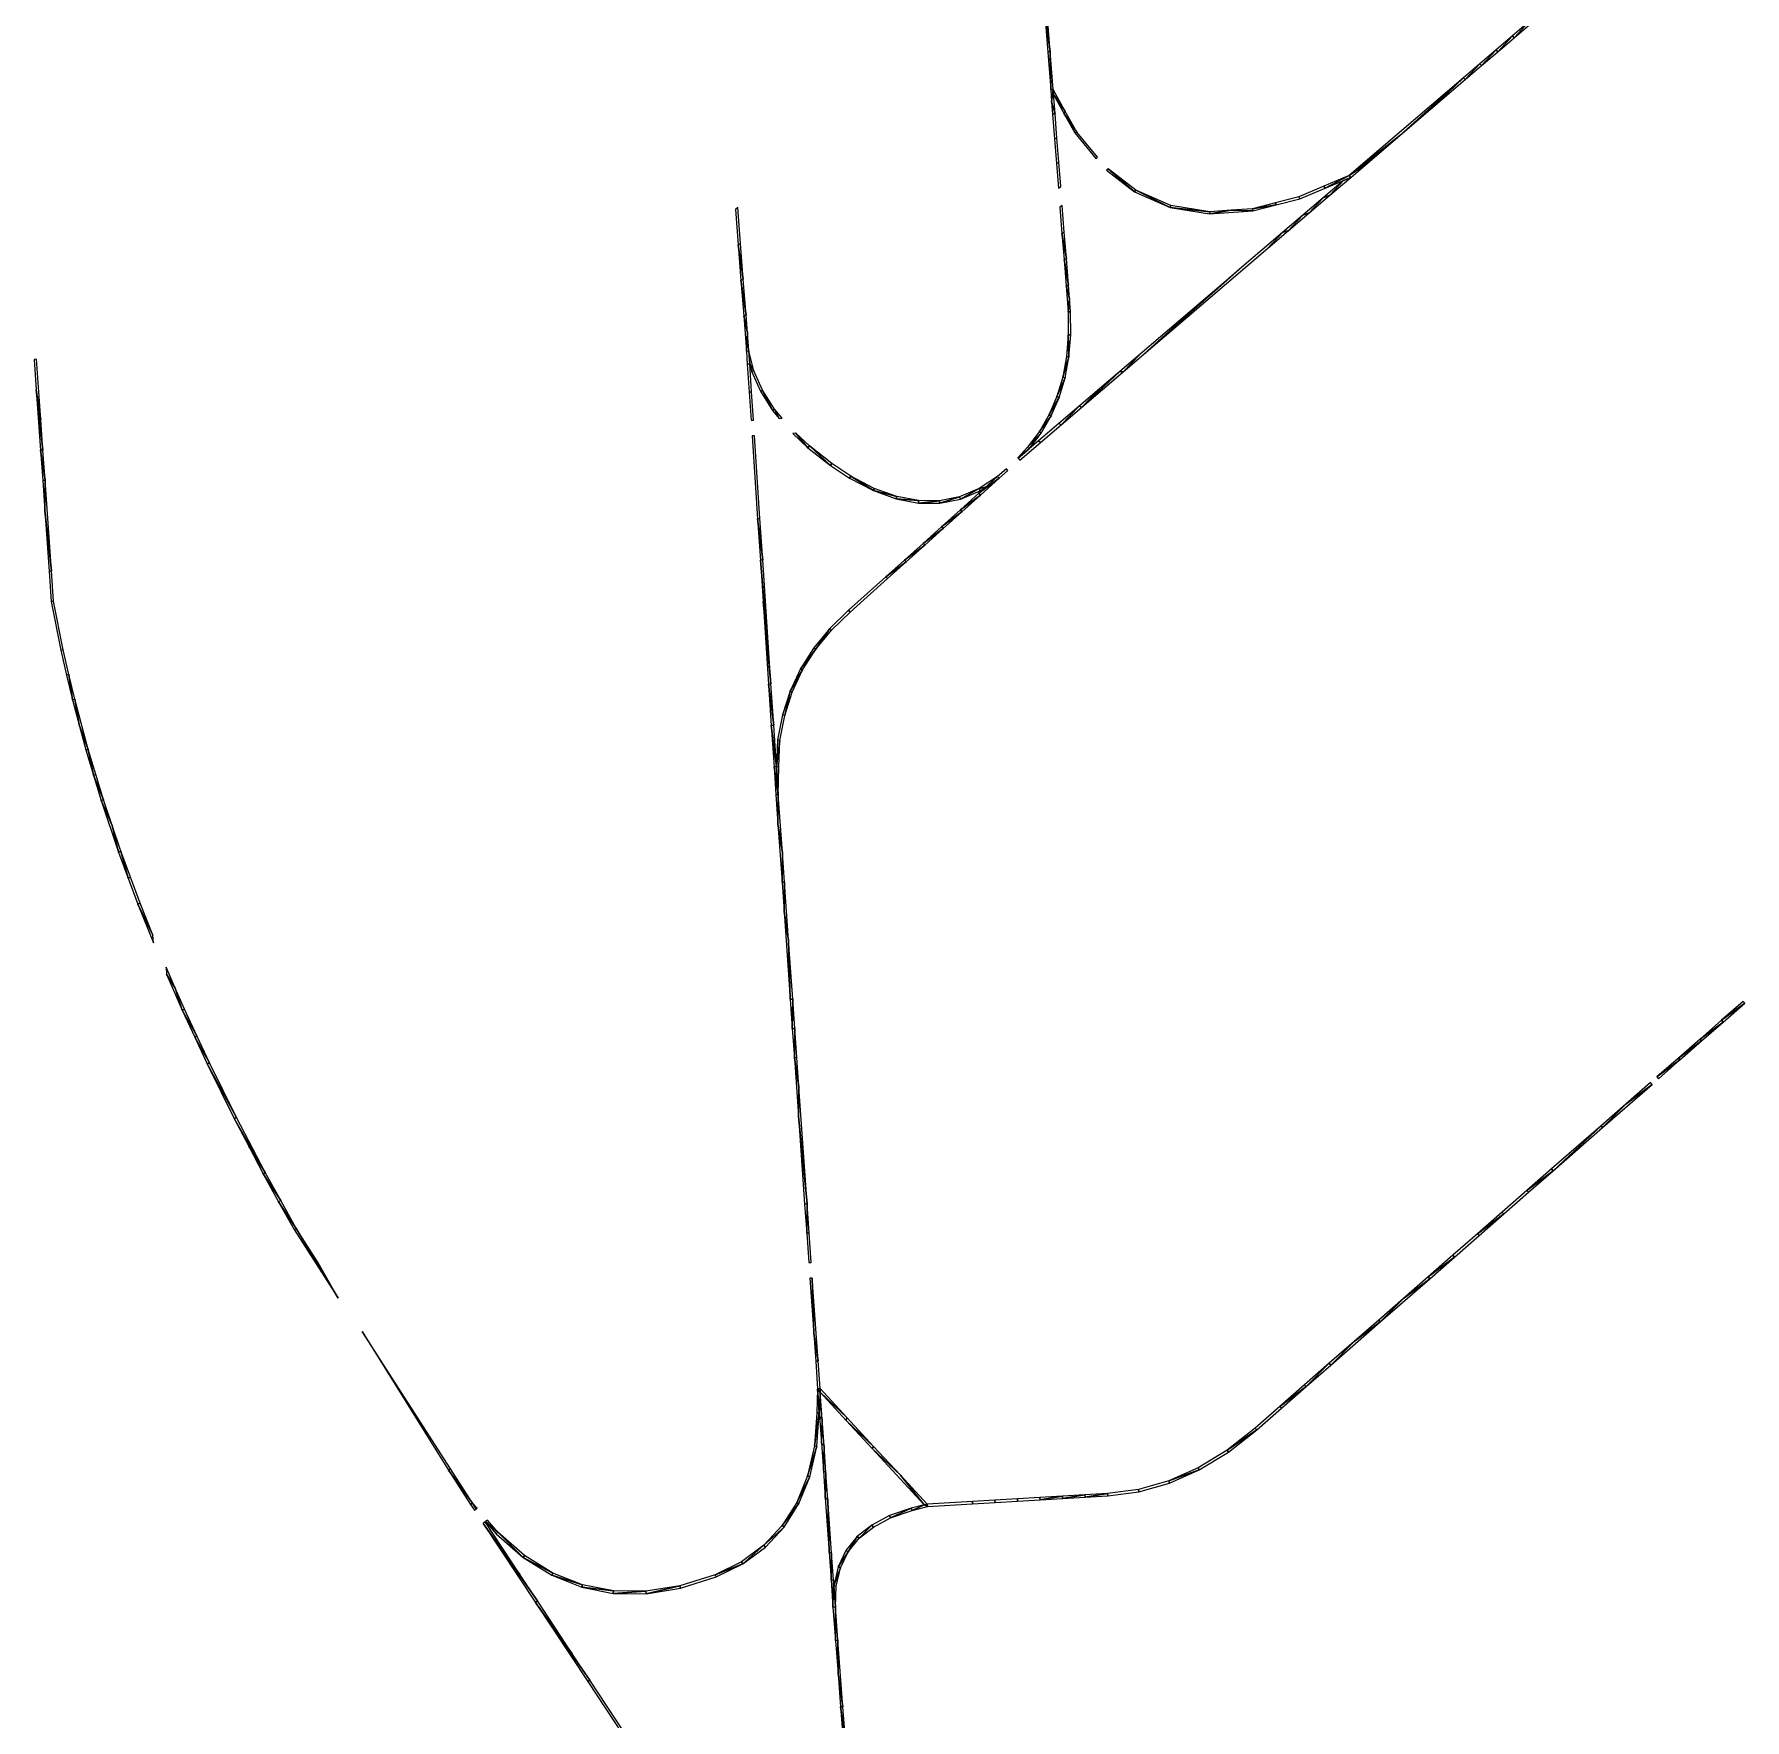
# Model space of a CAD drawing. Extents: x -9278 to 1674, y -8964 to 941.
# Drawn here: x -4583 to -3172, y -7018 to -5628 of the extents above; entities that cross this region are included whole.
import ezdxf

# ---------------------------------------------------------------- set-up
doc = ezdxf.new("R2010")
doc.units = 0

msp = doc.modelspace()

# ---------------------------------------------------------------- linework, layer by layer
at = {"layer": 'mg_to_dxf', "color": 40}
for points in [[(-3745.41, -5642.41), (-3747.87, -5611.06), (-3749.81, -5611.89)], [(-3747.38, -5642.82), (-3745.41, -5642.41), (-3749.81, -5611.89)], [(-3376.05, -5642.52), (-3376.05, -5642.52), (-3363.9, -5629.52), (-3377.39, -5641.04)], [(-3362.56, -5631), (-3362.56, -5631), (-3363.9, -5629.52), (-3376.05, -5642.52)], [(-3363.9, -5629.52), (-3363.9, -5629.52), (-3362.56, -5631), (-3350.41, -5617.99)], [(-3350.41, -5617.99), (-3350.41, -5617.99), (-3362.56, -5631), (-3349.07, -5619.47)], [(-3744.96, -5673.76), (-3745.41, -5642.41), (-3747.38, -5642.82)], [(-3742.95, -5673.76), (-3745.41, -5642.41), (-3744.96, -5673.76)], [(-3377.39, -5641.04), (-3390.88, -5652.57), (-3389.54, -5654.05)], [(-3376.05, -5642.52), (-3377.39, -5641.04), (-3389.54, -5654.05)], [(-3390.88, -5652.57), (-3404.38, -5664.1), (-3403.03, -5665.57)], [(-3389.54, -5654.05), (-3390.88, -5652.57), (-3403.03, -5665.57)], [(-3404.38, -5664.1), (-3404.38, -5664.1), (-3498.82, -5744.78), (-3457, -5711.67)], [(-3457, -5711.67), (-3457, -5711.67), (-3443.51, -5700.15), (-3404.38, -5664.1)], [(-3443.51, -5700.15), (-3443.51, -5700.15), (-3430.01, -5688.62), (-3404.38, -5664.1)], [(-3403.03, -5665.57), (-3404.38, -5664.1), (-3430.01, -5688.62)], [(-3742.95, -5673.77), (-3742.95, -5673.76), (-3744.96, -5673.76)], [(-3742.95, -5673.77), (-3742.95, -5673.76), (-3744.96, -5673.76)], [(-3742.95, -5673.77), (-3744.96, -5673.76), (-3744.16, -5683.94)], [(-3742.95, -5673.77), (-3744.16, -5683.94), (-3741.38, -5693.75)], [(-3741.38, -5693.75), (-3744.16, -5683.94), (-3743.36, -5694.12)], [(-3742.95, -5673.77), (-3742.62, -5677.96), (-3733.14, -5691.37)], [(-3742.62, -5677.96), (-3733.85, -5693.74), (-3733.14, -5691.37)], [(-3739.81, -5713.73), (-3741.38, -5693.75), (-3743.36, -5694.12), (-3741.76, -5714.47)], [(-3733.14, -5691.37), (-3733.85, -5693.74), (-3723.34, -5708.97)], [(-3733.85, -5693.74), (-3725.08, -5709.52), (-3723.34, -5708.97)], [(-3740.16, -5734.83), (-3738.25, -5733.71), (-3739.81, -5713.73), (-3741.76, -5714.47)], [(-3725.08, -5709.52), (-3707.8, -5730.64), (-3706.44, -5729.56), (-3723.34, -5708.97)], [(-3457, -5711.67), (-3457, -5711.67), (-3498.82, -5744.78), (-3470.49, -5723.2)], [(-3483.98, -5734.72), (-3483.98, -5734.72), (-3470.49, -5723.2), (-3498.82, -5744.78)], [(-3736.68, -5753.69), (-3738.25, -5733.71), (-3740.16, -5734.83), (-3738.56, -5755.19)], [(-3675.86, -5758.16), (-3697.52, -5739.07), (-3698.87, -5740.14)], [(-3674.77, -5756.81), (-3697.52, -5739.07), (-3675.86, -5758.16)], [(-3497.47, -5746.25), (-3497.47, -5746.25), (-3483.98, -5734.72), (-3498.82, -5744.78)], [(-3674.77, -5756.81), (-3675.86, -5758.16), (-3646.5, -5771.03)], [(-3674.77, -5756.81), (-3646.5, -5771.03), (-3645.82, -5769.45)], [(-3518.47, -5755.07), (-3519.53, -5753.5), (-3540.25, -5762.23), (-3539.47, -5763.89)], [(-3503.51, -5748.78), (-3520.27, -5763.1), (-3514.53, -5760.82)], [(-3498.82, -5744.78), (-3519.53, -5753.5), (-3518.47, -5755.07)], [(-3497.47, -5746.25), (-3498.82, -5744.78), (-3518.47, -5755.07)], [(-3497.47, -5746.25), (-3503.51, -5748.78), (-3514.53, -5760.82)], [(-4005.01, -5772.69), (-4002.74, -5801.88), (-4000.83, -5800.59), (-4003.13, -5771.02)], [(-3737.34, -5770.84), (-3735.64, -5792.42), (-3733.73, -5791.26), (-3735.45, -5769.34)], [(-3613.74, -5774.56), (-3645.82, -5769.45), (-3646.5, -5771.03)], [(-3613.99, -5776.28), (-3613.74, -5774.56), (-3646.5, -5771.03)], [(-3578.55, -5772.16), (-3558.89, -5768.89), (-3559.4, -5767.19)], [(-3578.31, -5773.9), (-3558.89, -5768.89), (-3578.55, -5772.16)], [(-3540.25, -5762.23), (-3559.4, -5767.19), (-3558.89, -5768.89), (-3539.47, -5763.89)], [(-3520.27, -5763.1), (-3537.04, -5777.42), (-3531.58, -5775.39)], [(-3514.53, -5760.82), (-3520.27, -5763.1), (-3531.58, -5775.39)], [(-3596.15, -5773.36), (-3613.99, -5776.28), (-3578.31, -5773.9)], [(-3596.15, -5773.36), (-3613.74, -5774.56), (-3613.99, -5776.28)], [(-3596.15, -5773.36), (-3578.31, -5773.9), (-3578.55, -5772.16)], [(-3537.04, -5777.42), (-3553.8, -5791.74), (-3548.64, -5789.96)], [(-3531.58, -5775.39), (-3537.04, -5777.42), (-3548.64, -5789.96)], [(-3733.73, -5791.26), (-3735.64, -5792.42), (-3732.01, -5813.17)], [(-3735.64, -5792.42), (-3733.95, -5814), (-3732.01, -5813.17)], [(-3565.7, -5804.53), (-3553.8, -5791.74), (-3587.32, -5820.38), (-3668.04, -5891.97)], [(-3548.64, -5789.96), (-3553.8, -5791.74), (-3565.7, -5804.53)], [(-4000.83, -5800.59), (-4002.74, -5801.88), (-3998.53, -5830.16)], [(-4002.74, -5801.88), (-4000.47, -5831.07), (-3998.53, -5830.16)], [(-3732.01, -5813.17), (-3733.95, -5814), (-3730.29, -5835.09)], [(-3733.95, -5814), (-3732.26, -5835.58), (-3730.29, -5835.09)], [(-3587.32, -5820.38), (-3604.08, -5834.7), (-3620.85, -5849.02), (-3668.04, -5891.97)], [(-3996.23, -5859.74), (-3996.23, -5859.74), (-3998.53, -5830.16), (-4000.47, -5831.07)], [(-3996.23, -5859.74), (-3996.23, -5859.74), (-4000.47, -5831.07), (-3998.2, -5860.26)], [(-3729.43, -5846.05), (-3729.43, -5846.05), (-3730.29, -5835.09), (-3732.26, -5835.58)], [(-3729.43, -5846.05), (-3729.43, -5846.05), (-3732.26, -5835.58), (-3730.56, -5857.17)], [(-3729.43, -5846.05), (-3729.43, -5846.05), (-3730.56, -5857.17), (-3728.57, -5857.01)], [(-3620.85, -5849.02), (-3671.13, -5891.98), (-3685.09, -5906.54), (-3668.04, -5891.97)], [(-3996.23, -5859.74), (-3996.23, -5859.74), (-3998.2, -5860.26), (-3995.08, -5874.52)], [(-3998.2, -5860.26), (-3995.93, -5889.45), (-3995.08, -5874.52)], [(-3730.56, -5857.17), (-3730.4, -5876.05), (-3728.41, -5876.14), (-3728.57, -5857.01)], [(-3995.08, -5874.52), (-3995.93, -5889.45), (-3993.93, -5889.31)], [(-3730.4, -5876.05), (-3731.89, -5893.97), (-3729.93, -5894.29)], [(-3728.41, -5876.14), (-3730.4, -5876.05), (-3729.93, -5894.29)], [(-4578.01, -5946.1), (-4581.5, -5896.21), (-4583.48, -5896.4), (-4581.73, -5921.34)], [(-3993.93, -5889.31), (-3995.93, -5889.45), (-3995.2, -5900.37), (-3993.22, -5900.05)], [(-3993.93, -5889.31), (-3993.22, -5900.05), (-3989.72, -5905.71)], [(-3735.01, -5910.9), (-3729.93, -5894.29), (-3731.89, -5893.97)], [(-3729.93, -5894.29), (-3735.01, -5910.9), (-3733.12, -5911.46)], [(-3671.13, -5891.98), (-3687.89, -5906.3), (-3685.09, -5906.54)], [(-3995.2, -5900.37), (-3993.67, -5923.41), (-3991.68, -5923.19), (-3993.22, -5900.05)], [(-3993.22, -5900.05), (-3991.66, -5906.15), (-3989.72, -5905.71)], [(-3991.66, -5906.15), (-3984.47, -5922.47), (-3982.63, -5921.75), (-3989.72, -5905.71)], [(-3735.01, -5910.9), (-3739.77, -5926.86), (-3733.12, -5911.46)], [(-3733.12, -5911.46), (-3739.77, -5926.86), (-3737.98, -5927.65)], [(-3685.09, -5906.54), (-3687.89, -5906.3), (-3719.21, -5935.68)], [(-3687.89, -5906.3), (-3704.66, -5920.62), (-3719.21, -5935.68)], [(-4578.23, -5971.21), (-4576.26, -5971.04), (-4581.73, -5921.34)], [(-4576.26, -5971.04), (-4578.01, -5946.1), (-4581.73, -5921.34)], [(-3991.68, -5923.19), (-3993.67, -5923.41), (-3992.14, -5946.46), (-3990.14, -5946.33)], [(-3984.47, -5922.47), (-3974.36, -5938.41), (-3982.63, -5921.75)], [(-3972.65, -5937.42), (-3982.63, -5921.75), (-3974.36, -5938.41)], [(-3704.66, -5920.62), (-3721.42, -5934.94), (-3719.21, -5935.68)], [(-3972.65, -5937.42), (-3974.36, -5938.41), (-3968.85, -5944.98)], [(-3972.65, -5937.42), (-3968.85, -5944.98), (-3966.43, -5944.83)], [(-3739.77, -5926.86), (-3746.18, -5941.84), (-3737.98, -5927.65)], [(-3737.98, -5927.65), (-3746.18, -5941.84), (-3744.51, -5942.86)], [(-3721.42, -5934.94), (-3738.18, -5949.26), (-3736.26, -5950.25)], [(-3719.21, -5935.68), (-3721.42, -5934.94), (-3736.26, -5950.25)], [(-3738.18, -5949.26), (-3754.94, -5963.58), (-3753.32, -5964.83), (-3736.26, -5950.25)], [(-3746.18, -5941.84), (-3754.23, -5955.85), (-3744.51, -5942.86)], [(-3744.51, -5942.86), (-3754.23, -5955.85), (-3752.71, -5957.08)], [(-3989.28, -5959.35), (-3991.27, -5959.48), (-3986.74, -6027.72), (-3984.75, -6027.56)], [(-3945.38, -5969.14), (-3955.07, -5957.21), (-3957.74, -5957.37)], [(-3944.04, -5967.68), (-3955.07, -5957.21), (-3945.38, -5969.14)], [(-3944.04, -5967.68), (-3945.38, -5969.14), (-3926.5, -5983.93)], [(-3944.04, -5967.68), (-3926.5, -5983.93), (-3925.4, -5982.26)], [(-3764.02, -5968.74), (-3772.07, -5977.48), (-3762.68, -5970.19)], [(-3753.32, -5964.83), (-3754.94, -5963.58), (-3771.7, -5977.9), (-3770.38, -5979.4)], [(-3764.02, -5968.74), (-3752.71, -5957.08), (-3754.23, -5955.85)], [(-3752.71, -5957.08), (-3764.02, -5968.74), (-3762.68, -5970.19)], [(-4574.51, -5995.99), (-4576.26, -5971.04), (-4578.23, -5971.21)], [(-4576.48, -5996.15), (-4574.51, -5995.99), (-4578.23, -5971.21)], [(-3910.81, -5994.3), (-3909.71, -5992.63), (-3925.4, -5982.26), (-3926.5, -5983.93)], [(-3762.68, -5970.19), (-3772.07, -5977.48), (-3771.7, -5977.9)], [(-4574.73, -6021.09), (-4574.51, -5995.99), (-4576.48, -5996.15)], [(-4569.26, -6070.82), (-4574.51, -5995.99), (-4574.73, -6021.09)], [(-3891.22, -6004.57), (-3909.71, -5992.63), (-3910.81, -5994.3)], [(-3890.48, -6002.71), (-3909.71, -5992.63), (-3891.22, -6004.57)], [(-3788.73, -5992.82), (-3804.1, -6006.63), (-3787.45, -5994.37)], [(-3787.45, -5994.37), (-3804.1, -6006.63), (-3802.81, -6008.16)], [(-3788.73, -5992.82), (-3804.07, -6002.85), (-3798.54, -6001.64)], [(-3787.45, -5994.37), (-3780.17, -5987.94), (-3781.49, -5986.44), (-3788.73, -5992.82)], [(-3890.48, -6002.71), (-3891.22, -6004.57), (-3871.9, -6009.44)], [(-3871.9, -6009.44), (-3891.22, -6004.57), (-3872.29, -6011.43)], [(-3872.29, -6011.43), (-3853.97, -6012.82), (-3871.9, -6009.44)], [(-3836.4, -6014.88), (-3820.05, -6009.53), (-3836.68, -6012.85)], [(-3836.4, -6014.88), (-3819.44, -6011.47), (-3820.05, -6009.53)], [(-3819.44, -6011.47), (-3804.07, -6002.85), (-3820.05, -6009.53)], [(-3819.46, -6020.43), (-3819.46, -6020.43), (-3802.81, -6008.16), (-3804.1, -6006.63)], [(-3818.18, -6021.96), (-3818.18, -6021.96), (-3802.81, -6008.16), (-3819.46, -6020.43)], [(-3803.14, -6004.65), (-3804.07, -6002.85), (-3819.44, -6011.47)], [(-3798.54, -6001.64), (-3804.07, -6002.85), (-3803.14, -6004.65)], [(-4571.22, -6070.97), (-4569.26, -6070.82), (-4574.73, -6021.09)], [(-3853.97, -6012.82), (-3872.29, -6011.43), (-3854.01, -6014.86)], [(-3853.97, -6012.82), (-3854.01, -6014.86), (-3836.68, -6012.85)], [(-3836.68, -6012.85), (-3854.01, -6014.86), (-3836.4, -6014.88)], [(-3818.18, -6021.96), (-3818.18, -6021.96), (-3819.46, -6020.43), (-3834.83, -6034.23)], [(-3818.18, -6021.96), (-3818.18, -6021.96), (-3834.83, -6034.23), (-3833.54, -6035.76)], [(-3984.75, -6027.56), (-3986.74, -6027.72), (-3982.48, -6061.67)], [(-3986.74, -6027.72), (-3984.47, -6061.85), (-3982.48, -6061.67)], [(-3834.83, -6034.23), (-3834.83, -6034.23), (-3850.19, -6048.03), (-3833.54, -6035.76)], [(-3833.54, -6035.76), (-3833.54, -6035.76), (-3850.19, -6048.03), (-3848.9, -6049.55)], [(-3850.19, -6048.03), (-3850.19, -6048.03), (-3865.56, -6061.83), (-3848.9, -6049.55)], [(-3848.9, -6049.55), (-3848.9, -6049.55), (-3865.56, -6061.83), (-3864.26, -6063.35)], [(-3982.48, -6061.67), (-3984.47, -6061.85), (-3975.69, -6163.98)], [(-3984.47, -6061.85), (-3982.21, -6095.97), (-3975.69, -6163.98)], [(-3864.26, -6063.35), (-3864.26, -6063.35), (-3865.56, -6061.83), (-3880.93, -6075.63)], [(-3864.26, -6063.35), (-3880.93, -6075.63), (-3879.62, -6077.15)], [(-4567.52, -6095.76), (-4569.26, -6070.82), (-4571.22, -6070.97), (-4569.47, -6095.91)], [(-3880.93, -6075.63), (-3911.66, -6103.23), (-3910.35, -6104.74), (-3879.62, -6077.15)], [(-4559.61, -6135.95), (-4567.52, -6095.76), (-4569.47, -6095.91), (-4561.54, -6136.21)], [(-3982.21, -6095.97), (-3977.68, -6164.21), (-3975.69, -6163.98)], [(-3927.17, -6118.15), (-3925.68, -6119.5), (-3910.35, -6104.74), (-3911.66, -6103.23)], [(-3940.39, -6134.24), (-3938.75, -6135.4), (-3927.17, -6118.15)], [(-3927.17, -6118.15), (-3938.75, -6135.4), (-3925.68, -6119.5)], [(-4554.85, -6156.31), (-4559.61, -6135.95), (-4561.54, -6136.21), (-4556.77, -6156.62)], [(-3938.75, -6135.4), (-3940.39, -6134.24), (-3951.32, -6151.49)], [(-3938.75, -6135.4), (-3951.32, -6151.49), (-3949.56, -6152.46)], [(-3951.32, -6151.49), (-3959.96, -6169.9), (-3949.56, -6152.46)], [(-3949.56, -6152.46), (-3959.96, -6169.9), (-3958.1, -6170.67)], [(-4552.01, -6177.03), (-4554.85, -6156.31), (-4556.77, -6156.62)], [(-4550.1, -6176.67), (-4554.85, -6156.31), (-4552.01, -6177.03)], [(-3975.69, -6163.98), (-3977.68, -6164.21), (-3973.42, -6198.09)], [(-3977.68, -6164.21), (-3975.41, -6198.34), (-3973.42, -6198.09)], [(-4550.1, -6176.67), (-4552.01, -6177.03), (-4546.44, -6197.7)], [(-4550.1, -6176.67), (-4546.44, -6197.7), (-4539.01, -6217.92)], [(-3966.31, -6189.47), (-3964.38, -6190.04), (-3959.96, -6169.9)], [(-3964.38, -6190.04), (-3958.1, -6170.67), (-3959.96, -6169.9)], [(-3970.38, -6210.21), (-3968.4, -6210.55), (-3964.38, -6190.04), (-3966.31, -6189.47)], [(-4539.01, -6217.92), (-4546.44, -6197.7), (-4540.88, -6218.38)], [(-3971.16, -6232.19), (-3971.16, -6232.19), (-3973.42, -6198.09), (-3975.41, -6198.34)], [(-3971.16, -6232.19), (-3971.16, -6232.19), (-3975.41, -6198.34), (-3973.14, -6232.46)], [(-4534.53, -6239.31), (-4539.01, -6217.92), (-4540.88, -6218.38)], [(-4532.66, -6238.81), (-4539.01, -6217.92), (-4534.53, -6239.31)], [(-3971.16, -6232.19), (-3968.4, -6210.55), (-3970.38, -6210.21)], [(-3969.16, -6232.3), (-3968.4, -6210.55), (-3971.16, -6232.19)], [(-3971.16, -6232.19), (-3971.16, -6232.19), (-3973.14, -6232.46), (-3969.64, -6255.04)], [(-3971.63, -6255.18), (-3971.63, -6255.18), (-3969.64, -6255.04), (-3973.14, -6232.46)], [(-3969.16, -6232.3), (-3971.16, -6232.19), (-3969.64, -6255.04)], [(-4532.66, -6238.81), (-4534.53, -6239.31), (-4526.31, -6259.7)], [(-4526.31, -6259.7), (-4534.53, -6239.31), (-4528.17, -6260.25)], [(-4526.31, -6259.7), (-4528.17, -6260.25), (-4519.17, -6280.85)], [(-4519.17, -6280.85), (-4528.17, -6260.25), (-4513.86, -6302.64)], [(-3969.94, -6279.3), (-3969.94, -6279.3), (-3969.64, -6255.04), (-3971.63, -6255.18)], [(-3969.94, -6279.3), (-3969.94, -6279.3), (-3966.25, -6303.3), (-3969.64, -6255.04)], [(-3966.55, -6327.56), (-3966.55, -6327.56), (-3966.25, -6303.3), (-3969.94, -6279.3)], [(-4519.17, -6280.85), (-4513.86, -6302.64), (-4512.03, -6302.01)], [(-4505.91, -6324.1), (-4512.03, -6302.01), (-4513.86, -6302.64)], [(-4504.09, -6323.43), (-4512.03, -6302.01), (-4505.91, -6324.1)], [(-3966.55, -6327.56), (-3966.55, -6327.56), (-3964.55, -6327.43), (-3966.25, -6303.3)], [(-4497.96, -6345.55), (-4496.15, -6344.84), (-4504.09, -6323.43), (-4505.91, -6324.1)], [(-3964.55, -6327.43), (-3964.55, -6327.43), (-3966.55, -6327.56), (-3964.86, -6351.69)], [(-3964.55, -6327.43), (-3964.55, -6327.43), (-3964.86, -6351.69), (-3961.17, -6375.69)], [(-4485.5, -6371.28), (-4496.15, -6344.84), (-4497.96, -6345.55)], [(-4485.06, -6377.6), (-4485.5, -6371.28), (-4497.96, -6345.55)], [(-3964.86, -6351.69), (-3964.86, -6351.69), (-3959.77, -6424.07), (-3961.17, -6375.69)], [(-3961.17, -6375.69), (-3961.17, -6375.69), (-3959.77, -6424.07), (-3957.78, -6423.95)], [(-4474.23, -6403.37), (-4467.13, -6414.81), (-4474.64, -6397.52)], [(-4461.38, -6432.95), (-4467.13, -6414.81), (-4474.23, -6403.37)], [(-4459.61, -6432.11), (-4467.13, -6414.81), (-4461.38, -6432.95)], [(-4461.38, -6432.95), (-4449.28, -6454.32), (-4459.61, -6432.11)], [(-4451.05, -6455.2), (-4449.28, -6454.32), (-4461.38, -6432.95)], [(-3959.77, -6424.07), (-3958.08, -6448.2), (-3957.78, -6423.95)], [(-3957.78, -6423.95), (-3958.08, -6448.2), (-3956.08, -6448.08)], [(-3191.48, -6441.39), (-3172.35, -6427.33), (-3173.67, -6425.82)], [(-3190.17, -6442.9), (-3172.35, -6427.33), (-3191.48, -6441.39)], [(-3958.08, -6448.2), (-3956.39, -6472.32), (-3956.08, -6448.08)], [(-3956.08, -6448.08), (-3956.39, -6472.32), (-3954.39, -6472.21)], [(-3209.29, -6456.96), (-3190.17, -6442.9), (-3191.48, -6441.39)], [(-3207.99, -6458.47), (-3190.17, -6442.9), (-3209.29, -6456.96)], [(-4449.28, -6454.32), (-4451.05, -6455.2), (-4438.95, -6476.54)], [(-4440.71, -6477.44), (-4438.95, -6476.54), (-4451.05, -6455.2)], [(-3227.11, -6472.53), (-3227.11, -6472.53), (-3207.99, -6458.47), (-3209.29, -6456.96)], [(-3225.8, -6474.04), (-3225.8, -6474.04), (-3207.99, -6458.47), (-3227.11, -6472.53)], [(-4440.71, -6477.44), (-4416.7, -6521.5), (-4438.95, -6476.54)], [(-3956.39, -6472.32), (-3956.39, -6472.32), (-3952.69, -6496.34), (-3954.39, -6472.21)], [(-3953, -6520.58), (-3953, -6520.58), (-3952.69, -6496.34), (-3956.39, -6472.32)], [(-3244.92, -6488.1), (-3244.92, -6488.1), (-3225.8, -6474.04), (-3227.11, -6472.53)], [(-3225.8, -6474.04), (-3225.8, -6474.04), (-3244.92, -6488.1), (-3243.62, -6489.62)], [(-4440.71, -6477.44), (-4418.44, -6522.45), (-4416.7, -6521.5)], [(-3952.69, -6496.34), (-3952.69, -6496.34), (-3953, -6520.58), (-3945.92, -6592.86)], [(-3248.89, -6494.22), (-3270.56, -6510.51), (-3289.64, -6529.84)], [(-3250.19, -6492.7), (-3270.56, -6510.51), (-3248.89, -6494.22)], [(-3289.64, -6529.84), (-3289.64, -6529.84), (-3270.56, -6510.51), (-3290.94, -6528.32)], [(-4416.7, -6521.5), (-4418.44, -6522.45), (-4392.85, -6566.98)], [(-4418.44, -6522.45), (-4406.51, -6545.21), (-4392.85, -6566.98)], [(-3947.91, -6592.96), (-3947.91, -6592.96), (-3945.92, -6592.86), (-3953, -6520.58)], [(-3330.39, -6565.46), (-3330.39, -6565.46), (-3290.94, -6528.32), (-3331.69, -6563.95)], [(-3289.64, -6529.84), (-3289.64, -6529.84), (-3290.94, -6528.32), (-3330.39, -6565.46)], [(-4406.51, -6545.21), (-4394.58, -6567.98), (-4392.85, -6566.98)], [(-4394.58, -6567.98), (-4394.58, -6567.98), (-4380.13, -6589.99), (-4392.85, -6566.98)], [(-4381.85, -6591), (-4381.85, -6591), (-4380.13, -6589.99), (-4394.58, -6567.98)], [(-3331.69, -6563.95), (-3352.07, -6581.76), (-3330.39, -6565.46)], [(-3330.39, -6565.46), (-3352.07, -6581.76), (-3350.77, -6583.27)], [(-3352.07, -6581.76), (-3372.45, -6599.57), (-3371.14, -6601.08), (-3350.77, -6583.27)], [(-4380.13, -6589.99), (-4380.13, -6589.99), (-4381.85, -6591), (-4367.41, -6613)], [(-4367.41, -6613), (-4367.41, -6613), (-4381.85, -6591), (-4369.13, -6614.03)], [(-3947.91, -6592.96), (-3947.91, -6592.96), (-3946.22, -6617.09), (-3945.92, -6592.86)], [(-3945.92, -6592.86), (-3945.92, -6592.86), (-3946.22, -6617.09), (-3944.22, -6616.99)], [(-3372.45, -6599.57), (-3392.83, -6617.38), (-3371.14, -6601.08)], [(-3371.14, -6601.08), (-3392.83, -6617.38), (-3391.52, -6618.89)], [(-4369.13, -6614.03), (-4332.74, -6670.68), (-4367.41, -6613)], [(-4367.41, -6613), (-4332.74, -6670.68), (-4349.23, -6641.32)], [(-3944.22, -6616.99), (-3946.22, -6617.09), (-3944.53, -6641.22), (-3942.53, -6641.12)], [(-3392.83, -6617.38), (-3413.2, -6635.19), (-3411.89, -6636.7), (-3391.52, -6618.89)], [(-3413.2, -6635.19), (-3433.58, -6653), (-3411.89, -6636.7)], [(-3432.27, -6654.51), (-3432.27, -6654.51), (-3411.89, -6636.7), (-3433.58, -6653)], [(-3940.42, -6699.73), (-3940.42, -6699.73), (-3941.62, -6654.08), (-3943.62, -6654.18)], [(-3940.42, -6699.73), (-3940.42, -6699.73), (-3936.82, -6722.38), (-3941.62, -6654.08)], [(-3432.27, -6654.51), (-3432.27, -6654.51), (-3453.96, -6670.81), (-3473.02, -6690.13)], [(-3432.27, -6654.51), (-3432.27, -6654.51), (-3433.58, -6653), (-3453.96, -6670.81)], [(-3453.96, -6670.81), (-3474.33, -6688.62), (-3473.02, -6690.13)], [(-3494.71, -6706.43), (-3494.71, -6706.43), (-3473.02, -6690.13), (-3474.33, -6688.62)], [(-4312.85, -6697.95), (-4312.85, -6697.95), (-4241.77, -6812.31), (-4240.09, -6811.22)], [(-3940.42, -6699.73), (-3940.42, -6699.73), (-3938.82, -6722.51), (-3936.82, -6722.38)], [(-3513.77, -6725.75), (-3513.77, -6725.75), (-3473.02, -6690.13), (-3494.71, -6706.43)], [(-3513.77, -6725.75), (-3513.77, -6725.75), (-3494.71, -6706.43), (-3515.09, -6724.24)], [(-3938.82, -6722.51), (-3937.22, -6745.28), (-3935.22, -6745.14), (-3936.82, -6722.38)], [(-3534.15, -6743.56), (-3534.15, -6743.56), (-3515.09, -6724.24), (-3535.46, -6742.05)], [(-3513.77, -6725.75), (-3513.77, -6725.75), (-3515.09, -6724.24), (-3534.15, -6743.56)], [(-3935.05, -6748.22), (-3935.22, -6745.14), (-3937.22, -6745.28)], [(-3935.22, -6745.14), (-3935.05, -6748.22), (-3913.1, -6768.98)], [(-3535.46, -6742.05), (-3555.84, -6759.86), (-3534.15, -6743.56)], [(-3534.15, -6743.56), (-3555.84, -6759.86), (-3554.52, -6761.37)], [(-3937.81, -6765.02), (-3935.82, -6765.23), (-3937.22, -6745.28)], [(-3935.05, -6748.22), (-3937.22, -6745.28), (-3935.64, -6767.79)], [(-3935.05, -6748.22), (-3935.64, -6767.79), (-3933.49, -6770.34)], [(-3935.05, -6748.22), (-3913.61, -6771.4), (-3913.1, -6768.98)], [(-3937.81, -6765.02), (-3939.85, -6792.46), (-3935.82, -6765.23)], [(-3935.82, -6765.23), (-3939.85, -6792.46), (-3937.9, -6792.99)], [(-3933.49, -6770.34), (-3935.64, -6767.79), (-3934.06, -6790.3)], [(-3933.49, -6770.34), (-3934.06, -6790.3), (-3931.93, -6792.46)], [(-3913.1, -6768.98), (-3913.61, -6771.4), (-3890.98, -6792.81)], [(-3913.61, -6771.4), (-3892.17, -6794.59), (-3890.98, -6792.81)], [(-3555.84, -6759.86), (-3576.22, -6777.67), (-3574.9, -6779.18), (-3554.52, -6761.37)], [(-3599.43, -6795.91), (-3574.9, -6779.18), (-3576.22, -6777.67)], [(-3598.32, -6797.58), (-3574.9, -6779.18), (-3599.43, -6795.91)], [(-3939.85, -6792.46), (-3945.56, -6817.11), (-3937.9, -6792.99)], [(-3937.9, -6792.99), (-3945.56, -6817.11), (-3943.69, -6817.93)], [(-3934.06, -6790.3), (-3932.47, -6812.81), (-3931.93, -6792.46)], [(-3931.93, -6792.46), (-3932.47, -6812.81), (-3930.37, -6814.58)], [(-3890.98, -6792.81), (-3892.17, -6794.59), (-3868.85, -6816.65)], [(-3892.17, -6794.59), (-3849.29, -6840.96), (-3868.85, -6816.65)], [(-3622.33, -6812.23), (-3598.32, -6797.58), (-3599.43, -6795.91), (-3623.22, -6810.43)], [(-4240.09, -6811.22), (-4240.09, -6811.22), (-4241.77, -6812.31), (-4221.91, -6839.54)], [(-4221.91, -6839.54), (-4221.91, -6839.54), (-4241.77, -6812.31), (-4223.58, -6840.64)], [(-3932.47, -6812.81), (-3930.89, -6835.31), (-3930.37, -6814.58)], [(-3930.37, -6814.58), (-3930.89, -6835.31), (-3928.81, -6836.71)], [(-3647.59, -6821.22), (-3622.33, -6812.23), (-3623.22, -6810.43)], [(-3646.94, -6823.12), (-3622.33, -6812.23), (-3647.59, -6821.22)], [(-3954.43, -6838.98), (-3943.69, -6817.93), (-3945.56, -6817.11)], [(-3952.69, -6840.06), (-3943.69, -6817.93), (-3954.43, -6838.98)], [(-3868.85, -6816.65), (-3849.29, -6840.96), (-3846.73, -6840.49)], [(-3698.07, -6831.62), (-3697.93, -6833.62), (-3672.14, -6830.24), (-3672.54, -6828.28)], [(-3672.54, -6828.28), (-3672.14, -6830.24), (-3646.94, -6823.12), (-3647.59, -6821.22)], [(-4221.91, -6839.54), (-4223.58, -6840.64), (-4220.36, -6845.49), (-4218.77, -6844.28)], [(-4218.18, -6843.83), (-4221.91, -6839.54), (-4218.77, -6844.28)], [(-3966.47, -6858.07), (-3952.69, -6840.06), (-3954.43, -6838.98)], [(-3966.47, -6858.07), (-3964.91, -6859.39), (-3952.69, -6840.06)], [(-3927.73, -6880.33), (-3927.73, -6880.33), (-3928.81, -6836.71), (-3930.89, -6835.31)], [(-3928.81, -6836.71), (-3928.81, -6836.71), (-3927.73, -6880.33), (-3925.69, -6880.95)], [(-3878.03, -6849.86), (-3877.04, -6851.64), (-3859.91, -6843.89)], [(-3859.32, -6845.81), (-3859.91, -6843.89), (-3877.04, -6851.64)], [(-3859.91, -6843.89), (-3859.32, -6845.81), (-3849.29, -6840.96)], [(-3859.32, -6845.81), (-3846.58, -6842.48), (-3849.29, -6840.96)], [(-3849.29, -6840.96), (-3846.58, -6842.48), (-3846.73, -6840.49)], [(-3846.58, -6842.48), (-3809.42, -6840.26), (-3809.56, -6838.27), (-3846.73, -6840.49)], [(-3809.56, -6838.27), (-3809.42, -6840.26), (-3790.84, -6839.16), (-3790.98, -6837.16)], [(-3790.84, -6839.16), (-3772.25, -6838.05), (-3772.4, -6836.05), (-3790.98, -6837.16)], [(-3772.4, -6836.05), (-3772.25, -6838.05), (-3753.67, -6836.94), (-3753.82, -6834.95)], [(-3753.82, -6834.95), (-3753.67, -6836.94), (-3735.23, -6833.84)], [(-3753.67, -6836.94), (-3735.09, -6835.83), (-3735.23, -6833.84)], [(-3735.23, -6833.84), (-3735.09, -6835.83), (-3716.65, -6832.73)], [(-3735.09, -6835.83), (-3735.09, -6835.83), (-3716.51, -6834.72), (-3716.65, -6832.73)], [(-3716.65, -6832.73), (-3716.65, -6832.73), (-3716.51, -6834.72), (-3698.07, -6831.62)], [(-3698.07, -6831.62), (-3698.07, -6831.62), (-3716.51, -6834.72), (-3697.93, -6833.62)], [(-4182.78, -6898.6), (-4211.57, -6855.14), (-4213.16, -6856.36)], [(-4170, -6921.5), (-4168.38, -6920.33), (-4213.16, -6856.36)], [(-4168.38, -6920.33), (-4182.78, -6898.6), (-4213.16, -6856.36)], [(-4201.02, -6863.53), (-4209.62, -6853.65), (-4211.2, -6854.85)], [(-4201.02, -6863.53), (-4211.2, -6854.85), (-4202.44, -6864.91)], [(-3966.47, -6858.07), (-3981.67, -6874.39), (-3964.91, -6859.39)], [(-3904.64, -6867.24), (-3903.06, -6868.6), (-3892.48, -6857.86)], [(-3903.06, -6868.6), (-3891.17, -6859.46), (-3892.48, -6857.86)], [(-3892.48, -6857.86), (-3891.17, -6859.46), (-3877.04, -6851.64), (-3878.03, -6849.86)], [(-4180.1, -6884.4), (-4201.02, -6863.53), (-4202.44, -6864.91)], [(-4178.94, -6882.77), (-4201.02, -6863.53), (-4180.1, -6884.4)], [(-3964.91, -6859.39), (-3981.67, -6874.39), (-3980.34, -6875.91)], [(-3912.15, -6879.74), (-3904.64, -6867.24), (-3913.92, -6878.67)], [(-3912.15, -6879.74), (-3903.06, -6868.6), (-3904.64, -6867.24)], [(-4178.94, -6882.77), (-4180.1, -6884.4), (-4155.68, -6897.28)], [(-4155.68, -6897.28), (-4180.1, -6884.4), (-4156.55, -6899.08)], [(-4000.05, -6887.92), (-3998.99, -6889.63), (-3981.67, -6874.39)], [(-3980.34, -6875.91), (-3981.67, -6874.39), (-3998.99, -6889.63)], [(-3927.73, -6880.33), (-3927.73, -6880.33), (-3926.15, -6902.84), (-3925.69, -6880.95)], [(-3925.69, -6880.95), (-3925.69, -6880.95), (-3926.15, -6902.84), (-3924.13, -6903.08)], [(-3920.34, -6892.17), (-3912.15, -6879.74), (-3913.92, -6878.67)], [(-3918.43, -6892.89), (-3912.15, -6879.74), (-3920.34, -6892.17)], [(-4156.55, -6899.08), (-4131.24, -6907.04), (-4155.68, -6897.28)], [(-4156.55, -6899.08), (-4131.81, -6908.97), (-4131.24, -6907.04)], [(-4020.85, -6900.54), (-4021.6, -6898.68), (-4050.79, -6907.88), (-4050.39, -6909.84)], [(-4000.05, -6887.92), (-4021.6, -6898.68), (-3998.99, -6889.63)], [(-3998.99, -6889.63), (-4021.6, -6898.68), (-4020.85, -6900.54)], [(-3918.43, -6892.89), (-3920.34, -6892.17), (-3923.8, -6907.72)], [(-3918.43, -6892.89), (-3923.8, -6907.72), (-3921.81, -6908.03)], [(-4131.81, -6908.97), (-4105.61, -6912.06), (-4131.24, -6907.04)], [(-4131.81, -6908.97), (-4105.87, -6914.06), (-4105.61, -6912.06)], [(-4078.79, -6912.34), (-4105.61, -6912.06), (-4105.87, -6914.06)], [(-4078.73, -6914.35), (-4078.79, -6912.34), (-4105.87, -6914.06)], [(-4050.79, -6907.88), (-4078.79, -6912.34), (-4078.73, -6914.35)], [(-4050.39, -6909.84), (-4050.79, -6907.88), (-4078.73, -6914.35)], [(-3926.15, -6902.84), (-3924.57, -6925.34), (-3924.13, -6903.08)], [(-3924.13, -6903.08), (-3924.57, -6925.34), (-3922.57, -6925.2)], [(-3922.57, -6925.2), (-3921.81, -6908.03), (-3923.8, -6907.72)], [(-4139.58, -6963.78), (-4168.38, -6920.33), (-4170, -6921.5)], [(-4126.83, -6986.64), (-4125.19, -6985.51), (-4170, -6921.5)], [(-4125.19, -6985.51), (-4139.58, -6963.78), (-4170, -6921.5)], [(-3922.47, -6952.78), (-3922.57, -6925.2), (-3924.57, -6925.34)], [(-3920.47, -6952.63), (-3922.57, -6925.2), (-3922.47, -6952.78)], [(-3920.37, -6980.21), (-3920.37, -6980.21), (-3920.47, -6952.63), (-3922.47, -6952.78)], [(-3920.47, -6952.63), (-3920.47, -6952.63), (-3920.37, -6980.21), (-3916.28, -7007.49)], [(-3920.37, -6980.21), (-3920.37, -6980.21), (-3918.28, -7007.64), (-3916.28, -7007.49)], [(-4098.06, -7030.07), (-4096.39, -7028.97), (-4125.19, -6985.51), (-4126.83, -6986.64)], [(-3916.28, -7007.49), (-3916.28, -7007.49), (-3918.28, -7007.64), (-3914.19, -7034.92)], [(-3916.18, -7035.07), (-3914.19, -7034.92), (-3918.28, -7007.64)]]:
    msp.add_3dface(points, dxfattribs=at)

doc.saveas('drawing.dxf')
